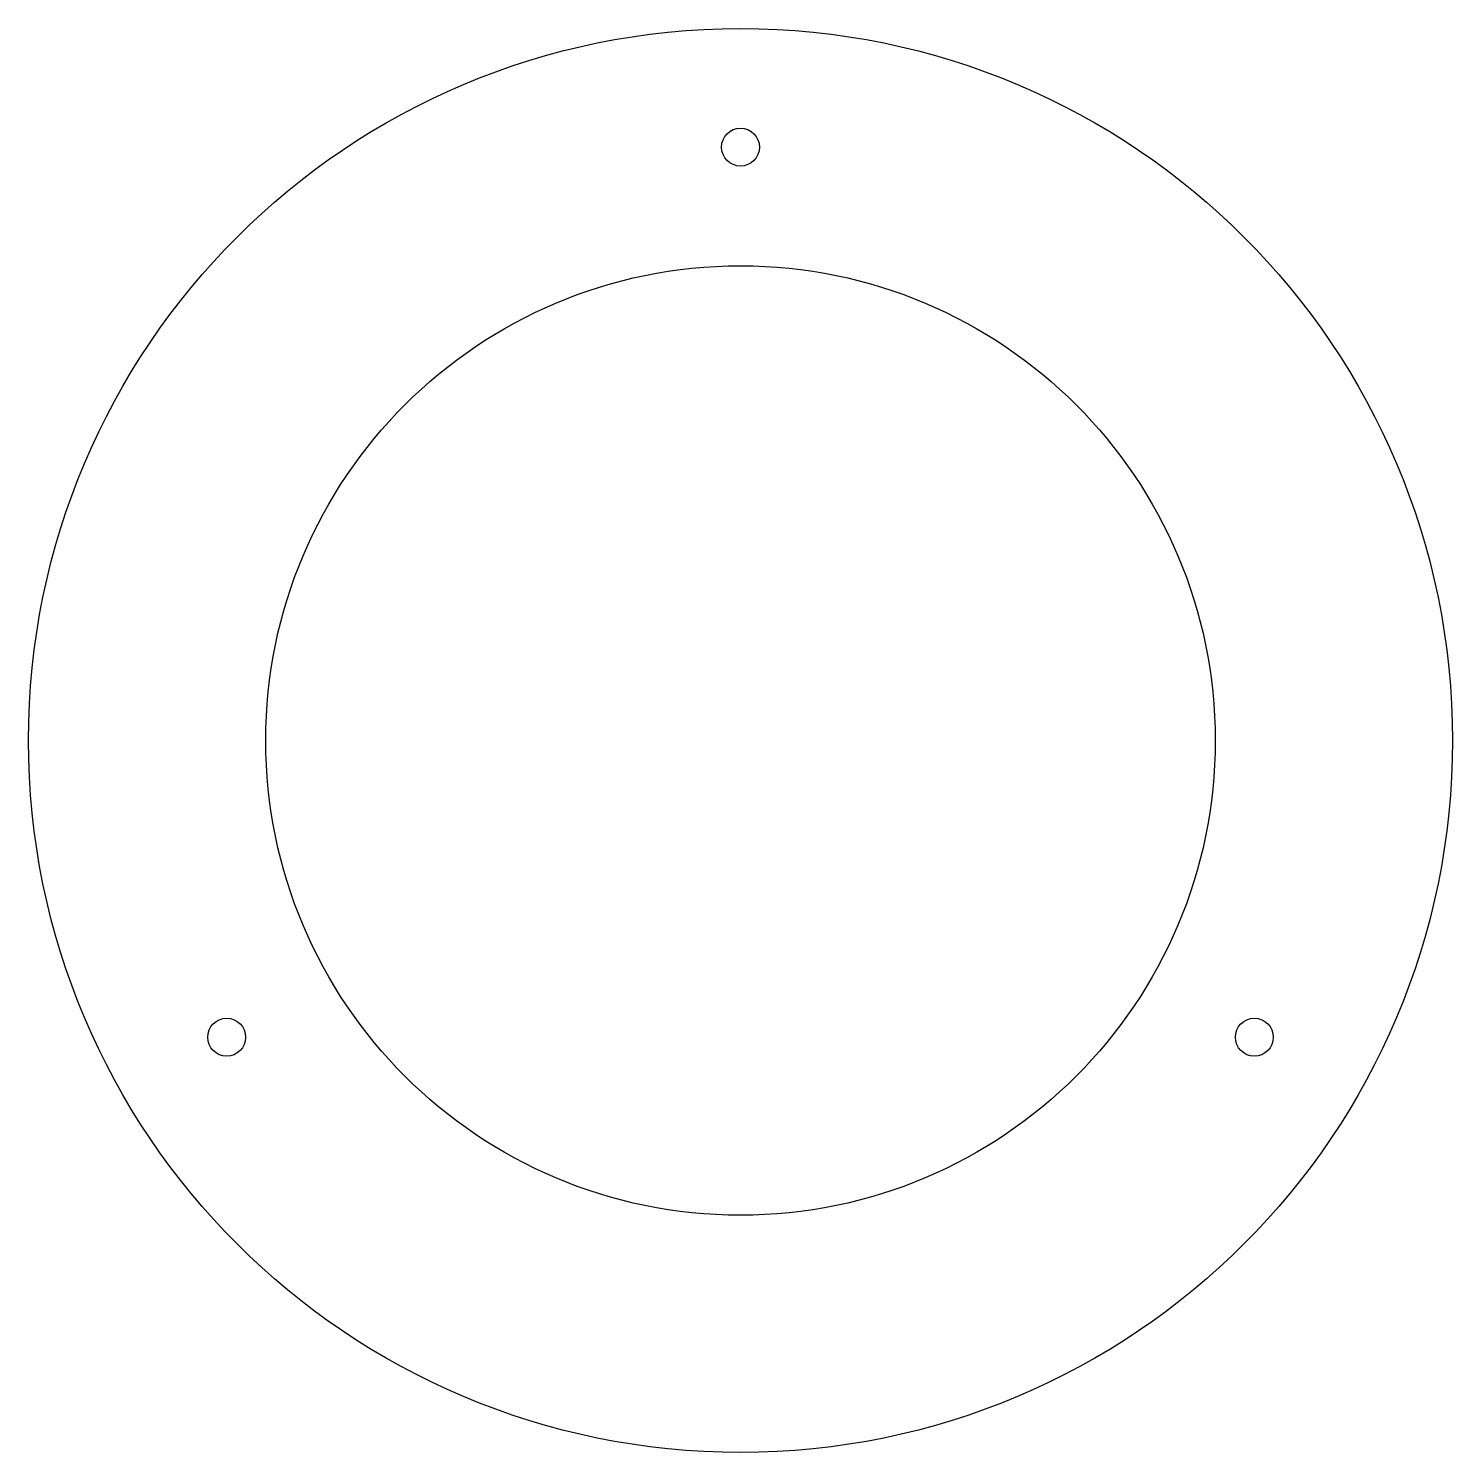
# Model space of a CAD drawing. Header units: inches. Extents: x -1.5 to 1.5, y -1.5 to 1.5.
import ezdxf

# ---------------------------------------------------------------- set-up
doc = ezdxf.new("R2010")
doc.units = ezdxf.units.IN
doc.layers.get('0').update_dxf_attribs({"linetype": 'CONTINUOUS'})

msp = doc.modelspace()

# ---------------------------------------------------------------- linework, layer by layer
for centre, radius in [((0, 0), 1.5), ((0, 1.25), 0.04), ((0, 0), 1), ((-1.0825, -0.625), 0.04), ((1.0825, -0.625), 0.04)]:
    msp.add_circle(centre, radius)

doc.saveas('drawing.dxf')
